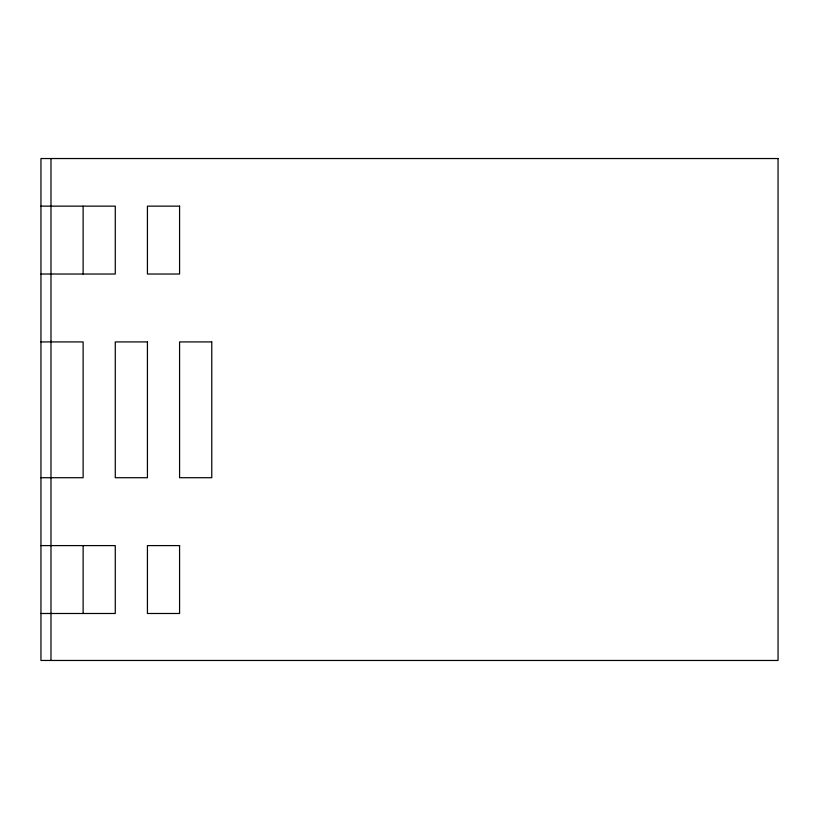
<?xml version="1.0" encoding="UTF-8"?>
<svg xmlns="http://www.w3.org/2000/svg" width="819" height="819" viewBox="0 0 819 819"><rect width="100%" height="100%" fill="white"/><g stroke="black" fill="none" stroke-linecap="round" stroke-linejoin="round"><path stroke-width="1.23" d="M50.983 660.462L50.983 341.124M50.983 341.922L50.983 158.538M40.95 206.142L115.274 206.142L115.274 274.027L40.95 274.027M40.95 341.922L83.129 341.922L83.129 477.712L40.95 477.712M40.95 545.597L115.274 545.597L115.274 613.492L40.95 613.492M83.129 206.142L83.129 274.027M83.129 545.597L83.129 613.492M778.05 158.538L40.95 158.538L40.95 660.462L778.05 660.462L778.05 158.538M179.576 206.142L147.43 206.142L147.43 274.027L179.576 274.027L179.576 206.142M147.43 341.922L115.274 341.922L115.274 477.712L147.43 477.712L147.43 341.922M211.763 341.922L179.576 341.922L179.576 477.712L211.763 477.712L211.763 341.922M179.576 545.597L147.43 545.597L147.43 613.492L179.576 613.492L179.576 545.597"/></g></svg>
